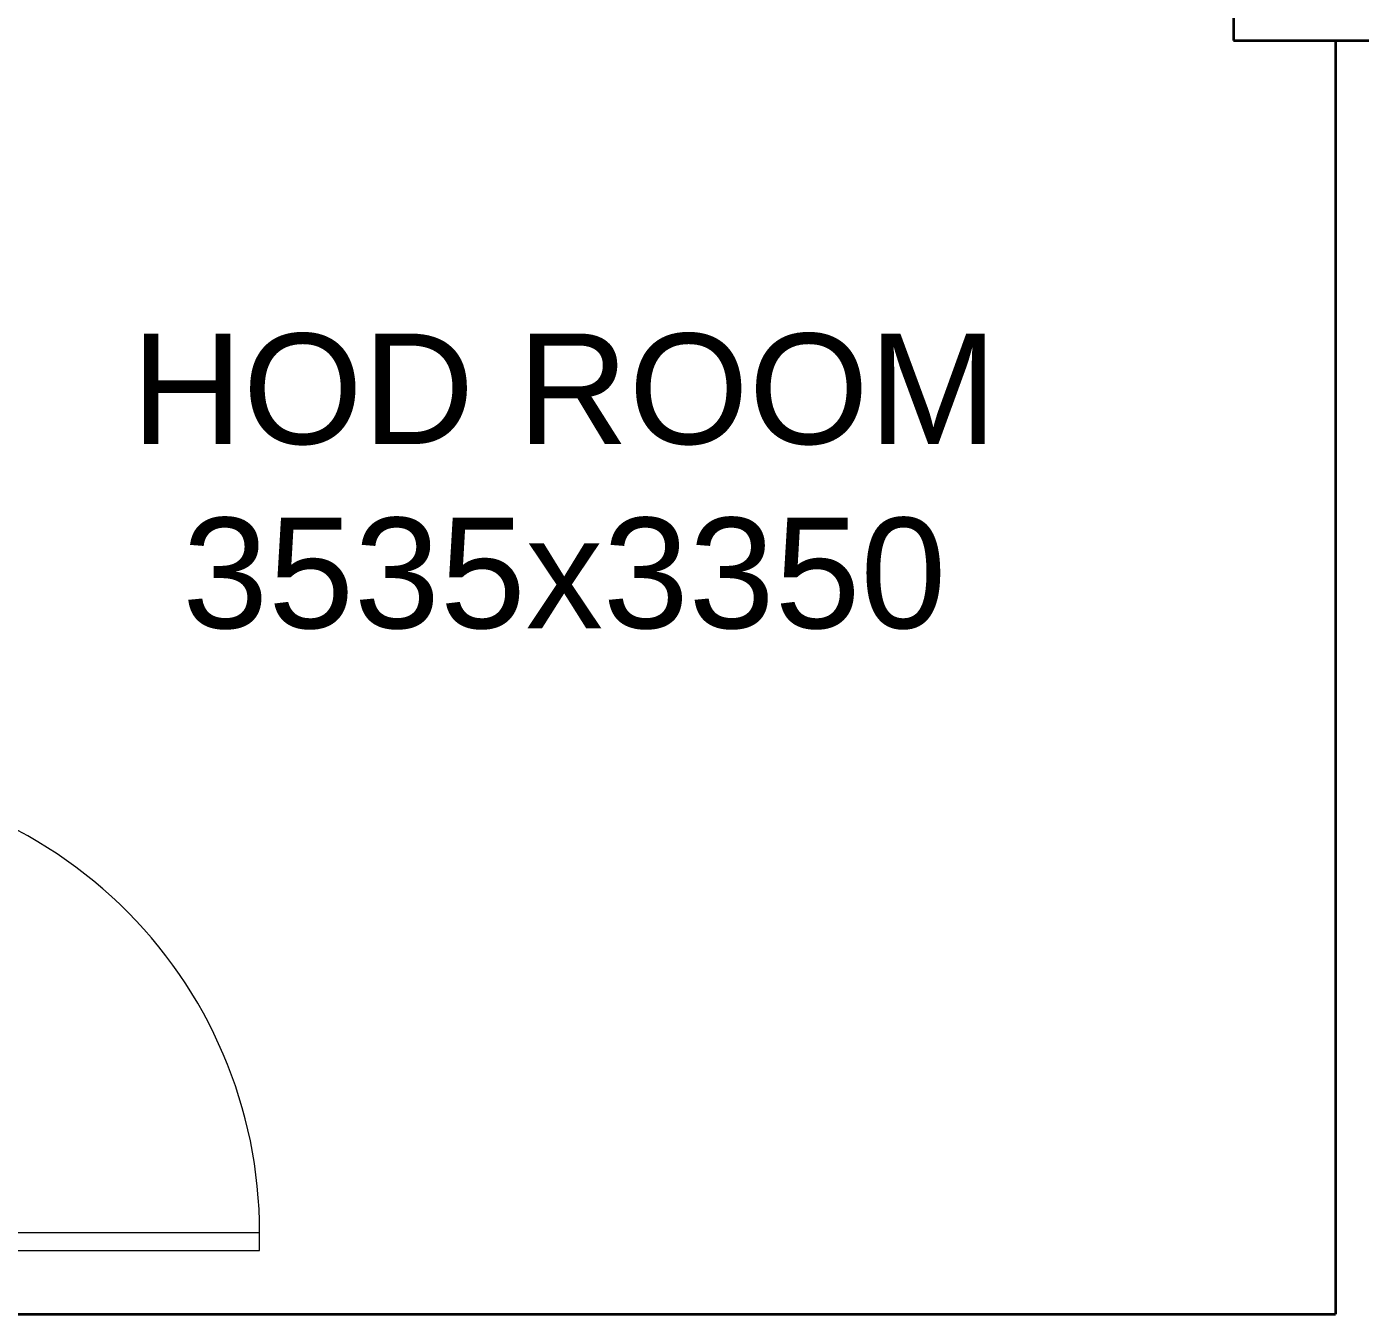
# Model space of a CAD drawing. Header units: millimetres. Extents: x 1380494 to 2061523, y -305664 to -174999.
# Drawn here: x 2013478 to 2016556, y -274844 to -271872 of the extents above; entities that cross this region are included whole.
import ezdxf

# ---------------------------------------------------------------- set-up
doc = ezdxf.new("R2010")
doc.units = ezdxf.units.MM
doc.header["$LTSCALE"] = 600
doc.header["$MEASUREMENT"] = 0
for name, color, linetype, lineweight in [('col', 5, 'Continuous', 35), ('DOOR', 144, 'Continuous', 13), ('P-Wall', 250, 'Continuous', 35)]:
    doc.layers.add(name, color=color, linetype=linetype, lineweight=lineweight)
doc.layers.add('TEXT', color=250, linetype='Continuous')
doc.styles.add('ARIAL', font='arial.ttf')

# ---------------------------------------------------------------- blocks, each defined once
blk = doc.blocks.new('A$C19B8274B')
at = {"layer": 'DOOR'}
blk.add_line((-45, 925), (-80, 925), dxfattribs=at)
at = {"layer": 'DOOR', "color": 8}
for p, q in [((-80, 50), (-80, 925)), ((-45, 50), (-45, 925)), ((-45, 50), (-80, 50)), ((-955, -50), (-955, -47.5)), ((-940, -35), (-942.5, -35)), ((-60, -35), (-57.5, -35)), ((-45, -50), (-45, -47.5))]:
    blk.add_line(p, q, dxfattribs=at)
for points in [[(-940, 15), (-955, 15), (-955, 50), (-1000, 50), (-1000, -50), (-955, -50)], [(-60, 15), (-45, 15), (-45, 50), (0, 50), (0, -50), (-45, -50)], [(-940, -35), (-940, 15)], [(-60, -35), (-60, 15)]]:
    blk.add_lwpolyline(points, dxfattribs=at)
for centre, radius, start, end in [((-80, 50), 875, 90, 182.2924), ((-955, -35), 12.5, 270, 0), ((-45, -35), 12.5, 180, 270)]:
    blk.add_arc(centre, radius, start, end, dxfattribs=at)

msp = doc.modelspace()

# ---------------------------------------------------------------- linework, layer by layer
at = {"layer": 'col'}
msp.add_lwpolyline([(2016263.3057, -271904.3043), (2016613.3057, -271904.3043), (2016613.3057, -271304.3043), (2016263.3057, -271304.3043)], close=True, dxfattribs=at)
at = {"layer": 'P-Wall', "color": 8}
msp.add_line((2016498.3057, -271904.3043), (2016498.3057, -274844.3043), dxfattribs=at)
at = {"layer": 'P-Wall', "color": 8, "linetype": 'Continuous'}
for p, q in [((2012963.3057, -274844.3043), (2016383.3057, -274844.3043)), ((2016383.3057, -274844.3043), (2016498.3057, -274844.3043))]:
    msp.add_line(p, q, dxfattribs=at)

# ---------------------------------------------------------------- block references
at = {"layer": 'DOOR', "linetype": 'Continuous', "xscale": 1.199999999999721, "yscale": 1.199999999999721, "zscale": 1.199999999999721, "rotation": 270}
msp.add_blockref('A$C19B8274B', (2012905.8057, -274751.1585), dxfattribs=at)

# ---------------------------------------------------------------- texts
at = {"layer": 'TEXT', "color": 8, "insert": (2014718.901, -272922.473), "char_height": 255, "width": 2711.592769, "attachment_point": 5, "style": 'ARIAL'}
msp.add_mtext('HOD ROOM\\P3535x3350', dxfattribs=at)

doc.saveas('drawing.dxf')
